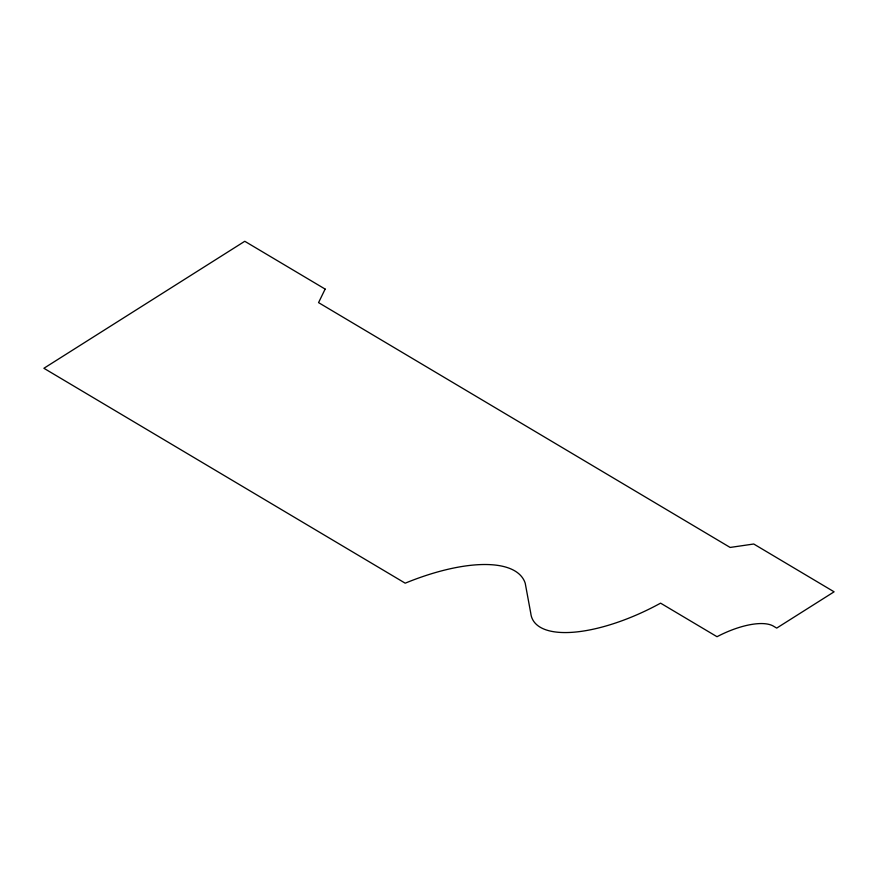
<?xml version="1.0" encoding="UTF-8"?>
<svg xmlns="http://www.w3.org/2000/svg" width="878" height="878" viewBox="0 0 878 878"><rect width="100%" height="100%" fill="white"/><g stroke="black" fill="none" stroke-linecap="round" stroke-linejoin="round"><path stroke-width="1.32" d="M325.145 289.081L318.56 302.625L730.145 547.444L753.741 544.009L834.1 591.816L776.701 628.099L773.902 626.431A54.359 21.149 -26.8 0 0 717.019 636.715L660.585 603.153A111.616 43.428 -26.8 0 1 530.784 613.349L525.231 583.288A133.796 52.065 -26.8 0 0 405.197 583.179L43.9 368.277L244.775 241.285L325.145 289.081"/></g></svg>
